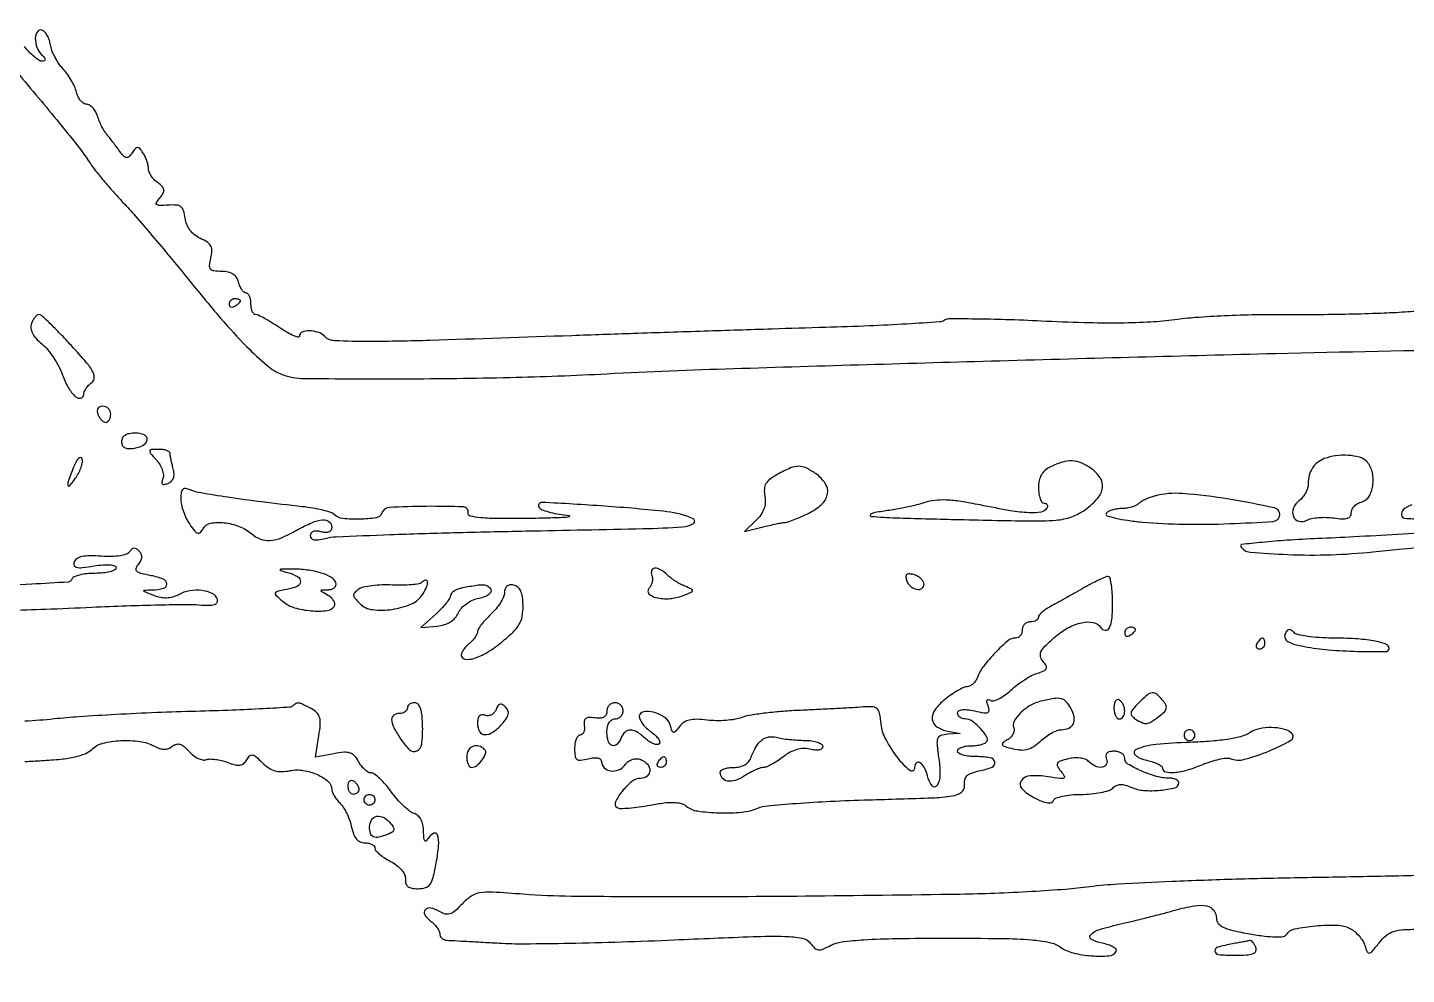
# Model space of a CAD drawing. Extents: x 0 to 2558, y 0 to 3412.
# Drawn here: x 566.6 to 822.2, y 769.6 to 945.2 of the extents above; entities that cross this region are included whole.
import ezdxf

# ---------------------------------------------------------------- set-up
doc = ezdxf.new("R2010")
doc.units = 0

msp = doc.modelspace()

# ---------------------------------------------------------------- linework, layer by layer
for points in [[(1286.775, 2242.902503, 0.000001), (1177.44536, 2242.627485, 0.134519)], [(1176.555032, 2242.380365, -0.000002), (1098.265318, 2241.934774, -0.000173)], [(1347, 900.068317, 0.000002), (1365.687198, 900.484728, 0.000002), (1385.0375, 900.916042, 0.000002), (1402.386564, 901.302857, 0.000005)], [(559.105749, 943.433891, -0.004078), (567.15219, 933.956077, -0.003252), (574.89832, 924.556092, -0.025681), (578.229902, 920, 0.023151), (579.150709, 918.727293, 0.006614), (580.694448, 916.840956, 0.006643), (582.495169, 914.75593, 0.007005), (584.319623, 912.756448, -0.00911), (586.534071, 910.30894, -0.003127), (589.653176, 906.687232, -0.003106), (593.044952, 902.648161, -0.00359), (596.225099, 898.756448, 0.007177), (602.382605, 891.330563, 0.017455), (607.187881, 886.084284, 0.022249), (610.994865, 882.538796, 0.085718), (613.766375, 880.898724, 0.089271), (617.826652, 880.137825, 0.002318), (636.375634, 880.090566, 0.005429), (655.971475, 880.344251, 0.006954), (674, 881.024452, -0.005199), (697.46282, 881.992163, -0.000697), (746.868059, 883.446454, -0.000872), (797.930856, 884.789143, -0.002059), (836, 885.566909, 0.001494)], [(825.857079, 892.683089, 0.003742), (822, 892.454674, -0.00765), (817.459691, 892.221388, -0.003538), (811.55137, 892.050225, -0.003503), (805.338416, 891.95777, -0.004863), (799.77062, 891.968081, 0.007919), (794.327647, 891.944892, 0.006437), (788.497875, 891.752607, 0.006511), (783.130299, 891.436273, 0.016803), (779.27062, 891.027599, -0.0215), (774.828879, 890.599437, -0.010796), (769.194584, 890.421829, -0.009181), (762.438133, 890.478866, -0.005673), (754.5, 890.78185, 0.004125), (747.912317, 891.053717, 0.006321), (742.2, 891.170004, 0.002544), (737.324821, 891.182802, 0.15381), (736.5, 890.920688, -0.137628), (735.659076, 890.623807, -0.001552), (729.625, 890.244729, -0.004649), (722.621208, 889.891866, -0.002997), (714.5, 889.607123, 0.000568), (704.603462, 889.308258, 0.000281), (692.03125, 888.907229, 0.000278), (678.986133, 888.476517, 0.000407), (667.5, 888.081515, -0.000776), (641.182201, 887.195919, -0.00747), (629.981242, 887.003861, -0.011277), (623.543036, 887.134887, -0.187786), (621.619637, 887.980363, 0.118455), (620.430017, 888.709049, 0.075896), (618.823822, 888.972006, 0.094278), (617.48294, 888.731847, 0.310863), (617, 888.030137, -0.471085), (616.751846, 887.825202, -0.050223), (615.930883, 888.070693, -0.034116), (614.757534, 888.650761, -0.017225), (613.360453, 889.530137, 0.010156), (611.903737, 890.476061, 0.013412), (610.537265, 891.274478, 0.010811), (609.375718, 891.879701, 0.115186), (608.860453, 892, -0.214885), (608.53131, 892.148304, -0.079628), (608.252758, 892.5875, -0.060564), (608.063059, 893.234252, -0.041105), (608, 894, 0.042236), (607.935204, 894.765695, 0.061847), (607.74051, 895.4125, 0.081235), (607.454424, 895.851041, 0.2107), (607.116631, 896, -0.181596), (606.740524, 896.141258, -0.059916), (606.339118, 896.5875, -0.050447), (605.975456, 897.234516, -0.038887), (605.710251, 898, 0.083451), (605.314143, 898.88156, 0.103928), (604.673788, 899.508579, 0.091126), (603.764742, 899.87802, 0.051111), (602.574568, 900, -0.029701), (601.137424, 900.085446, -0.196066), (600.520331, 900.427381, -0.201895), (600.328537, 901.096498, -0.031667), (600.58306, 902.474914, 0.049109), (600.778152, 903.785566, 0.135084), (600.576955, 904.689899, 0.125201), (599.928204, 905.40532, 0.03942), (598.655387, 906.111155, -0.058878), (597.562114, 906.774168, -0.065345), (596.696177, 907.653853, -0.066828), (596.101207, 908.708685, -0.066244), (595.803276, 909.886241, 0.042941), (595.523577, 911.256585, 0.158078), (595.030037, 911.976856, 0.147164), (594.184079, 912.299409, 0.035597), (592.669663, 912.300737, -0.011687), (591.059237, 912.225129, -0.188958), (590.558486, 912.4079, -0.368268), (590.503432, 912.794093, -0.032165), (591.131916, 913.658949, 0.042208), (591.73897, 914.530553, 0.169668), (591.858415, 915.158881, 0.161729), (591.562313, 915.743307, 0.037464), (590.712253, 916.468455, -0.047044), (590.05603, 917.050296, -0.043089), (589.498476, 917.760943, -0.045819), (589.11319, 918.487535, -0.096542), (588.984687, 919.110243, 0.053567), (588.908782, 919.750239, 0.027024), (588.684621, 920.532384, 0.026486), (588.362853, 921.323907, 0.035473), (587.984687, 922, 0.025929), (587.388578, 922.812877, 0.225248), (586.994281, 923, 0.221892), (586.596147, 922.814165, 0.025169), (585.980997, 922, -0.047268), (585.370854, 921.262519, -0.251404), (584.886604, 921.11667, -0.167433), (584.359751, 921.426667, -0.020222), (583.515103, 922.5, 0.003759), (582.894313, 923.344658, 0.003177), (582.225409, 924.228813, 0.003204), (581.60521, 925.027206, 0.008934), (581.156462, 925.576812, -0.043804), (580.758289, 926.140449, -0.01741), (580.309926, 926.975684, -0.017072), (579.885899, 927.915831, -0.02056), (579.554968, 928.826812, 0.051818), (579.192832, 929.658023, 0.058307), (578.678852, 930.361626, 0.066755), (578.098579, 930.840642, 0.140102), (577.54102, 931, -0.149121), (576.99225, 931.167388, -0.070952), (576.438449, 931.666783, -0.060765), (575.963294, 932.401665, -0.051715), (575.647108, 933.269899, 0.045671), (575.289453, 934.290106, 0.023843), (574.671531, 935.488296, 0.023504), (573.914968, 936.666519, 0.033064), (573.126011, 937.634368, -0.039164), (572.354098, 938.605224, -0.0285), (571.648758, 939.791399, -0.029012), (571.106317, 941.001288, -0.054628), (570.837311, 942.036141, 0.046518), (570.615656, 942.949256, 0.049371), (570.231898, 943.786529, 0.054816), (569.753579, 944.431708, 0.126969), (569.25, 944.755005, 0.334667), (568.403584, 944.467205, 0.147598), (568.028356, 943.271403, 0.09138), (568.322554, 941.570555, 0.108389), (569.2, 940.2, -0.024023), (569.714404, 939.63364, -0.158537), (569.852691, 939.282189, -0.338028), (569.711855, 939.072542, -0.082014), (569.27258, 939, -0.144901), (568.703223, 939.16854, -0.029627), (567.848661, 939.797964, -0.028916), (566.909151, 940.676525, -0.023649), (566.008382, 941.716473, -0.012923)], [(823.246604, 856.733142, 0.090482), (821.64544, 855.780886, 0.247792), (821.280436, 854.834183, 0.353842), (821.895448, 854.234474, 0.030875), (824.968197, 854.139545, 0.001403)], [(828.689076, 851.671648, -0.001149), (820.574929, 851.195897, -0.00115), (812.48489, 850.758867, -0.001987), (805.755077, 850.437648, 0.005183), (800.13464, 850.133361, 0.009048), (795.485697, 849.748718, 0.003746), (791.663568, 849.333786, 0.549144), (791.501123, 848.998183, 0.237206), (793.229216, 847.935301, 0.01117), (800.256035, 847.490057, 0.018088), (808.204953, 847.45215, 0.019041), (816, 847.994628, -0.003362), (820.855778, 848.485928, -0.001829), (826.826006, 849.027439, -0.001822)], [(556.0375, 836.888858, 0.000758), (569.904623, 837.361703, 0.002935), (578.5, 837.71836, -0.002856), (584.90901, 837.985315, -0.003441), (590.933854, 838.1603, -0.002939), (596.007431, 838.242883, -0.023151), (598.359928, 838.1584, 0.015901), (600.219445, 838.064617, 0.076676), (601.265823, 838.206169, 0.199694), (601.729596, 838.582523, 0.206157), (601.7816, 839.170215, 0.203119), (600.840475, 840.245105, 0.082917), (598.939662, 840.802847, 0.07187), (596.650845, 840.748967, 0.08127), (594.573057, 840.039099, -0.052376), (593.470376, 839.590032, -0.062318), (592.361487, 839.413799, -0.059904), (591.208073, 839.513857, -0.043404), (589.972298, 839.886604, -0.002642), (588.338187, 840.548764, -0.233814), (588.169469, 840.740686, -0.478279), (588.272585, 840.881973, -0.004791), (589.690983, 840.936614, 0.053961), (591.817272, 841.229186, 0.364488), (592.395332, 842.026699, 0.29011), (591.726024, 842.93212, 0.046049), (589.501761, 843.565647, -0.014328), (587.615225, 843.975841, -0.120732), (586.850343, 844.37702, -0.301884), (586.709858, 844.902843, -0.092117), (587.131589, 845.658556, 0.050721), (587.605957, 846.364941, 0.108893), (587.782, 846.993484, 0.127362), (587.666257, 847.57277, 0.083904), (587.270486, 848.129514, 0.059018), (586.755688, 848.535273, 0.154859), (586.304284, 848.64685, 0.167668), (585.894805, 848.475075, 0.072068), (585.50924, 848.01495, -0.175456), (584.93671, 847.561505, -0.041222), (583.730598, 847.266257, -0.035308), (582.13156, 847.126646, -0.021807), (580.244091, 847.177818, 0.017917), (578.10937, 847.252311, 0.052545), (576.648059, 847.096915, 0.086097), (575.707473, 846.718279, 0.173032), (575.214692, 846.10092, 0.181583), (575.23254, 845.469902, 0.251043), (575.660647, 845.115597, 0.078255), (576.721675, 845.069692, 0.011403), (578.866973, 845.362738, -0.018214), (580.592858, 845.574591, -0.042631), (581.892106, 845.575249, -0.065509), (582.733739, 845.390987, -0.316041), (583, 845.011818, -0.291549), (582.750618, 844.620487, -0.045843), (581.849479, 844.297221, -0.03883), (580.584288, 844.07328, -0.024396), (579.083333, 844, 0.026035), (577.556865, 843.920463, 0.036267), (576.210581, 843.68018, 0.039623), (575.190501, 843.332685, 0.213539), (574.80375, 842.91125, -0.305994), (574.099881, 842.370421, -0.002964), (567.361028, 841.997174, -0.006861), (558.368727, 841.676172, -0.002279)], [(566.111639, 809.081463, -0.005366), (569.151349, 809.269328, 0.011964), (572.773523, 809.541216, 0.029687), (575.399145, 809.960102, 0.04103), (577.275908, 810.539779, 0.101297), (578.472778, 811.329921, -0.137249), (580.498878, 812.470173, -0.047116), (583.860557, 812.963284, -0.046997), (587.413118, 812.812426, -0.088992), (590.129664, 811.930606, 0.041076), (591.119579, 811.501193, 0.081708), (591.960436, 811.36193, 0.096447), (592.707644, 811.506581, 0.077455), (593.41213, 811.927075, -0.101607), (594.118887, 812.304237, -0.147975), (594.82045, 812.299937, -0.101607), (595.591865, 811.876037, -0.032573), (596.535112, 810.961202, 0.044891), (597.336384, 810.22143, 0.051632), (598.221964, 809.675283, 0.058993), (599.056832, 809.387829, 0.146064), (599.695588, 809.43668, -0.092743), (600.38559, 809.563274, -0.030868), (601.415199, 809.496025, -0.029501), (602.571893, 809.278452, -0.029611), (603.693467, 808.926444, 0.026508), (605.084947, 808.480228, 0.099635), (605.995444, 808.426721, 0.146758), (606.659439, 808.732331, 0.084652), (607.216643, 809.422636, -0.06841), (607.756022, 810.136869, -0.249081), (608.281489, 810.298925, -0.133093), (608.950195, 809.972838, -0.016766), (610.136027, 808.863973, 0.046336), (611.294979, 807.901996, 0.080911), (612.42218, 807.373099, 0.07817), (613.686192, 807.219116, 0.040671), (615.267878, 807.403576, -0.08996), (617.712788, 807.447488, -0.065939), (620.315593, 806.661796, -0.072939), (622.334767, 805.366221, -0.216988), (623, 803.905518, 0.101769), (623.104564, 803.397107, 0.033032), (623.45505, 802.710053, 0.031363), (623.956264, 801.978161, 0.030567), (624.549107, 801.308036, -0.056772), (625.184543, 800.509223, -0.027799), (625.812333, 799.368136, -0.027158), (626.340067, 798.095469, -0.035362), (626.674107, 796.879464, 0.041689), (627.042031, 795.603454, 0.085486), (627.570648, 794.710714, 0.110104), (628.26586, 794.186255, 0.107152), (629.125, 794, -0.049991), (629.84249, 793.928085, -0.069973), (630.449219, 793.713794, -0.090122), (630.85743, 793.397638, -0.185083), (631, 793.02568, 0.183808), (631.178839, 792.555634, 0.034257), (631.850043, 791.897992, 0.03265), (632.785728, 791.199253, 0.024731), (633.893765, 790.554936, -0.042982), (635.037615, 789.832755, -0.055895), (635.934454, 788.97908, -0.065863), (636.497711, 788.094184, -0.129703), (636.643765, 787.279256, 0.093019), (636.729152, 786.468095, 0.159243), (637.113184, 785.914181, 0.120399), (637.843908, 785.597369, 0.042388), (638.990378, 785.5, 0.074838), (640.36193, 785.706444, 0.166569), (641.205138, 786.319822, 0.093489), (641.780718, 787.590395, 0.014555), (642.357593, 790.299452, 0.022293), (642.800732, 793.534759, 0.095805), (642.608521, 795.460482, 0.447304), (641.918153, 795.784708, 0.152344), (640.96094, 794.97104, -0.046564), (640.503136, 794.377471, -0.461293), (640.226583, 794.38955, -0.15359), (640.05455, 794.849471, -0.011858), (640.015313, 796.182612, 0.051158), (639.890717, 797.332493, 0.071304), (639.533867, 798.302473, 0.082736), (638.973113, 799.025012, 0.105735), (638.25, 799.45359, -0.085272), (637.411271, 799.905783, -0.023868), (636.279688, 800.883, -0.023341), (635.085658, 802.129087, -0.022636), (634, 803.493449, 0.021014), (632.953795, 804.817012, 0.02682), (631.877523, 805.939153, 0.026606), (630.905543, 806.756897, 0.157169), (630.285184, 806.972471, -0.130232), (629.739784, 807.130286, -0.049264), (629.097843, 807.60736, -0.044553), (628.467915, 808.291478, -0.040957), (627.949083, 809.095138, 0.061275), (627.211588, 810.141855, 0.132316), (626.389224, 810.670709, 0.098702), (625.248667, 810.798564, 0.025083), (623.394247, 810.546138), (619.960694, 809.902), (620.592897, 813.855581, 0.019434), (620.853759, 816.024441, 0.088734), (620.732312, 817.283421, 0.133717), (620.212347, 818.152767, 0.068736), (619.178292, 818.904581, 0.00926), (617.62831, 819.697536, 0.076802), (616.875923, 819.931146, 0.158018), (616.327717, 819.839471, 0.076715), (615.748403, 819.415069, -0.182795), (615.205918, 819.170334, -0.001371), (610.244098, 818.874951, -0.004869), (604.517662, 818.605714, -0.003076), (597.831736, 818.39776, 0.003803), (590.536161, 818.160213, 0.003374), (582.947447, 817.804016, 0.003388), (576.120492, 817.390984, 0.010362), (571.5, 816.983676, -0.016663), (566.056159, 816.57284, -0.002234)], [(829.031684, 788.023233, -0.000522), (815.798364, 787.756579, -0.000577), (803, 787.526817, 0.00302), (790.662997, 787.245027, 0.003406), (778.815625, 786.82202, 0.003117), (768.745753, 786.330875, 0.01851), (763.5, 785.846983, -0.012855), (759.014734, 785.382038, -0.004883), (752.7375, 784.955679, -0.004832), (745.902445, 784.6247, -0.005892), (739.5, 784.452196, -0.001434), (710.73185, 784.098751, -0.002403), (686.553745, 783.987253, -0.002242), (667.441523, 784.076702, -0.017287), (658.5, 784.468009, 0.005245), (652.763862, 784.857608, 0.054032), (650.396753, 784.737652, 0.112537), (648.814251, 784.100579, 0.052811), (647.135123, 782.650367, -0.023233), (645.809637, 781.361368, -0.10259), (644.86979, 780.822597, -0.149738), (643.986393, 780.805997, -0.070056), (642.930601, 781.275413, 0.08413), (641.381987, 781.912671, 0.260466), (640.335621, 781.603734, 0.340727), (640.22692, 780.681432, 0.100325), (641.251572, 779.557996, -0.038632), (641.920576, 778.984598, -0.039762), (642.486399, 778.320265, -0.042964), (642.878172, 777.666886, -0.114055), (643, 777.139757, 0.107449), (643.095518, 776.700409, 0.094965), (643.367188, 776.317866, 0.091023), (643.772704, 776.050807, 0.088916), (644.25, 775.942338, -0.001912), (645.090932, 775.900323, -0.000114), (647.629688, 775.763161, -0.000171), (650.653066, 775.598086, -0.000126), (654, 775.413344, 0.015251), (658.747844, 775.295128, 0.00321), (667.048128, 775.394956, 0.003361), (676.677764, 775.637375, 0.00318), (686.482989, 776.012617, -0.001498), (701.080033, 776.620407, -0.016055), (707.006926, 776.658986, -0.039692), (710.202818, 776.322369, -0.191061), (711.721349, 775.366401, 0.048164), (712.502492, 774.489352, 0.163018), (713.192143, 774.178286, 0.125068), (714.044035, 774.305566, 0.023565), (715.476795, 774.987581, -0.092125), (717.524993, 775.638408, -0.015345), (721.655744, 776.024706, -0.011964), (727.703118, 776.258435, -0.003676), (736.836976, 776.325581, -0.002846), (747.233167, 776.266416, -0.016693), (752.687865, 776.022072, -0.031634), (756.0241, 775.547175, -0.101944), (758.071046, 774.662791, 0.093273), (760.433164, 773.59372, 0.040865), (763.840236, 773.053274, 0.037742), (767.066812, 773.052688, 0.239941), (768.424752, 773.878246, 0.329511), (768.392847, 774.261588, 0.082434), (767.876534, 774.68482, 0.052726), (766.973662, 775.084558, 0.02852), (765.796269, 775.390746, -0.073178), (763.81519, 776.099319, -0.506693), (763.690501, 776.96389, -0.123236), (765.366554, 777.947765, -0.015219), (769.5, 779.025912, 0.003698), (771.764687, 779.561218, 0.002206), (774.451846, 780.229981, 0.002208), (777.123091, 780.919878, 0.003823), (779.336071, 781.519981, -0.024546), (782.923198, 782.334833, -0.092788), (785.215527, 782.310169, -0.184628), (786.497335, 781.504842, -0.162586), (787, 779.999861, 0.176396), (787.338743, 779.069557, 0.109882), (788.270653, 778.355936, 0.053471), (790.038766, 777.754683, 0.011648), (793.200084, 777.121575, 0.011822), (795.912008, 776.709726, 0.027566), (797.959992, 776.562115, 0.033081), (799.417715, 776.634046, 0.229344), (800.004343, 777.007027, -0.207105), (801.479398, 778.035306, -0.026614), (805.380417, 778.613451, -0.030086), (809.39393, 778.749008, -0.116778), (811.78242, 778.116445, -0.053599), (812.626966, 777.540526, -0.037888), (813.442757, 776.731348, -0.038363), (814.111876, 775.827073, -0.06334), (814.510787, 774.966014, 0.025155), (814.960623, 773.762282, 0.350823), (815.342653, 773.559468, 0.173611), (815.8442, 773.853712, 0.007481), (817.151092, 775.464952, -0.053508), (818.470704, 776.816536, -0.095471), (819.829448, 777.558976, -0.063822), (821.72477, 777.908278, -0.013696), (825.07258, 778, -0.015669)], [(804.5, 751.512595, 0.000027), (794.704771, 751.225013, 0.000023), (784.290625, 750.918214, 0.000023), (774.755473, 750.636435, 0.000063)], [(823.5, 746.951343, 0.00039), (957.175128, 752.689722, 0.005271)]]:
    msp.add_lwpolyline(points, format="xyb")
for points in [[(606, 894.559017, -0.151918), (605.934461, 894.34829, -0.038439), (605.70625, 894.066025, -0.035638), (605.382774, 893.768994, -0.029505), (605, 893.5, -0.082592), (604.6179, 893.343488, -0.161196), (604.29375, 893.3746, -0.182303), (604.078288, 893.586039, -0.108972), (604, 893.940983, -0.093332), (604.076123, 894.345238, -0.09642), (604.29375, 894.688914, -0.099167), (604.618444, 894.918938, -0.105053), (605, 895, -0.042167), (605.382849, 894.967655, -0.061769), (605.70625, 894.870461, -0.081139), (605.92554, 894.727648, -0.210953)], [(567.300268, 890.340102, 0.12199), (567.194519, 889.489083, 0.08817), (567.473627, 888.570688, 0.067363), (568.146457, 887.59862, 0.035887), (569.209503, 886.590102, -0.048371), (570.279917, 885.522664, -0.025941), (571.39271, 884.022603, -0.025582), (572.378455, 882.360196, -0.036259), (573.066185, 880.784718, 0.046593), (574.139272, 878.458557, 0.07576), (575.498689, 876.765649, 0.245827), (576.468418, 876.506746, 0.350815), (577, 877.171142, -0.102928), (577.104891, 877.675282, -0.044521), (577.434698, 878.280064, -0.041548), (577.913639, 878.883004, -0.043228), (578.479822, 879.389757, 0.215749), (578.952046, 880.249761, 0.145927), (578.712335, 881.360005, 0.051904), (577.526732, 883.070265, 0.00751), (574.710184, 886.25, 0.006744), (572.643316, 888.453508, 0.010176), (570.778989, 890.310938, 0.005357), (569.170921, 891.816471, 0.187597), (568.698977, 892, 0.166245), (568.36191, 891.884743, 0.052957), (567.973886, 891.512405, 0.046155), (567.600166, 890.975371, 0.037346)], [(579.638374, 873.5, 0.048303), (579.924763, 872.926204, 0.053891), (580.307216, 872.440625, 0.061199), (580.723081, 872.108626, 0.13875), (581.106989, 872, 0.164455), (581.447641, 872.115158, 0.095748), (581.737678, 872.440625, 0.076852), (581.933678, 872.926285, 0.057609), (582, 873.5, 0.096899), (581.887999, 874.072505, 0.097416), (581.568594, 874.559375, 0.098432), (581.091819, 874.885371, 0.10122), (580.531385, 875, 0.094119), (579.972145, 874.893789, 0.166113), (579.617923, 874.592642, 0.151899), (579.503306, 874.114961, 0.075244)], [(584, 868.430449, 0.108654), (584.144602, 867.772879, 0.155126), (584.545008, 867.334992, 0.118091), (585.219837, 867.135679, 0.049589), (586.171672, 867.180449, 0.077969), (588.015823, 867.754387, 0.246964), (588.752832, 868.766881, 0.341983), (588.245672, 869.665004, 0.099758), (586.583333, 870, 0.043744), (585.468571, 869.902284, 0.093042), (584.661477, 869.598108, 0.12769), (584.176713, 869.099007, 0.129929)], [(590.466294, 865.037245, -0.04929), (591.103443, 864.176219, -0.050596), (591.553242, 863.214444, -0.055741), (591.762612, 862.299591, -0.120585), (591.672209, 861.588173, 0.048077), (591.492066, 860.938095, 0.253183), (591.605158, 860.598759, 0.240239), (591.958311, 860.496591, 0.044149), (592.631496, 860.688833, 0.101381), (593.245341, 861.080973, 0.114908), (593.622541, 861.667607, 0.096804), (593.739586, 862.444075, 0.054764), (593.594223, 863.387906, -0.00747), (593.376195, 864.251522, -0.008055), (593.189829, 865.099885, -0.007678), (593.052977, 865.83207, -0.037822), (593.013655, 866.25, 0.245252), (592.856604, 866.538017, 0.064492), (592.370983, 866.779688, 0.050262), (591.671451, 866.945341, 0.033033), (590.845012, 867, 0.014347), (589.500453, 866.961413, 0.343308), (589.234089, 866.728366, 0.227605), (589.341535, 866.319491, 0.007751)], [(575.119197, 863.6849, 0.006212), (574.115119, 861.065009, 0.148858), (574.070016, 860.288451, 0.624589), (574.391872, 860.217606, 0.014959), (575.574747, 861.803253, 0.035868), (576.143721, 862.75394, 0.038972), (576.553094, 863.750712, 0.042343), (576.761032, 864.650316, 0.125338), (576.693944, 865.27576, 0.312019), (576.417847, 865.468594, 0.201478), (576.043448, 865.313444, 0.073366), (575.581079, 864.684379, 0.027247)], [(756.25, 863.779505, 0.065668), (755.243756, 863.119497, 0.085058), (754.542845, 862.269251, 0.07973), (754.135665, 861.189415, 0.050409), (754, 859.847186, 0.035385), (754.077271, 858.756703, 0.053705), (754.311086, 857.836361, 0.070168), (754.652974, 857.20485, 0.237967), (755.059017, 857, -0.099706), (755.418096, 856.927676, -0.176637), (755.636953, 856.724942, -0.168727), (755.679664, 856.421082, -0.089971), (755.539327, 856.063632, -0.218139), (754.474232, 855.354077, -0.051975), (752.293605, 855.235625, -0.03029), (748.832305, 855.618444, -0.007427), (743.198143, 856.676132, 0.011496), (739.580899, 857.324765, 0.027607), (736.872342, 857.594449, 0.037131), (734.734819, 857.529902, 0.057818), (732.938107, 857.128269, -0.026493), (731.38578, 856.677762, -0.00828), (729.015904, 856.165399, -0.008249), (726.34593, 855.679916, -0.009023), (723.739964, 855.298521, 0.148478), (722.883414, 854.91387, 0.661245), (722.998469, 854.560257, 0.014537), (727.562172, 854.292164, 0.00145), (738.5, 854, 0.00166), (752.306246, 853.717131, 0.023523), (757.243675, 853.864659, 0.06761), (760.158391, 854.491765, 0.070837), (762.75, 855.868689, 0.05676), (764.968552, 857.907524, 0.145862), (765.856835, 859.872798, 0.180254), (765.438491, 861.72745, 0.095603), (763.777494, 863.443296, 0.051277), (761.937294, 864.469125, 0.09061), (760.247765, 864.856458, 0.084274), (758.446767, 864.632866, 0.039447)], [(807, 865.271109, 0.072444), (805.715155, 864.555178, 0.087276), (804.780653, 863.539275, 0.082719), (804.215489, 862.219186, 0.057902), (804.015313, 860.610243, -0.074105), (803.887463, 859.797574, -0.047879), (803.516145, 858.918509, -0.047196), (802.974834, 858.109477, -0.063944), (802.33752, 857.50485, 0.140586), (801.26767, 856.126598, 0.188387), (801.254614, 854.559393, 0.243319), (802.25417, 853.666034, 0.185598), (803.735163, 853.837145, -0.070653), (804.639114, 854.157899, -0.028618), (805.936267, 854.344247, -0.027617), (807.376185, 854.387808, -0.03146), (808.75, 854.26677, 0.02174), (810.339035, 854.095606, 0.09105), (811.289667, 854.208083, 0.177398), (811.803885, 854.599411, 0.143253), (812, 855.269869, -0.120773), (812.149844, 855.881176, -0.075063), (812.5875, 856.480667, -0.067999), (813.235443, 856.977909, -0.065842), (814, 857.289749, 0.208623), (815.344622, 858.348751, 0.096853), (816.012904, 860.515081, 0.088271), (815.84135, 862.963075, 0.13566), (814.8, 864.8, 0.132686), (813.50885, 865.541952, 0.049393), (811.424708, 865.876218, 0.047152), (809.095939, 865.797223, 0.058965)], [(705.649586, 862.375413, 0.034385), (704.242422, 861.482743, 0.101621), (703.479307, 860.637185, 0.121014), (703.184233, 859.651217, 0.059775), (703.275556, 858.338854, -0.063414), (703.351968, 857.112436, -0.071046), (703.109777, 855.955088, -0.066649), (702.534783, 854.853966, -0.047149), (701.62597, 853.793565), (699.5, 851.740321), (702.5, 852.505272, -0.005488), (703.758584, 852.811519, -0.005044), (705.059375, 853.099159, -0.005044), (706.224543, 853.332257, -0.016556), (707, 853.45283, 0.051351), (707.786396, 853.631785, 0.013108), (709.014063, 854.08351, 0.013217), (710.395694, 854.676185, 0.013051), (711.75, 855.343399, 0.073565), (713.96713, 856.962405, 0.163813), (714.899238, 858.804392, 0.183206), (714.480554, 860.688453, 0.094964), (712.777494, 862.443296, 0.036957), (710.935075, 863.540525, 0.118747), (709.553533, 863.859436, 0.100051), (708.04376, 863.539277, 0.022045)], [(595, 857.829495, 0.054218), (595.117737, 856.746918, 0.029397), (595.482354, 855.456798, 0.028925), (596.013245, 854.172756, 0.040304), (596.642054, 853.100651, 0.0154), (597.602294, 851.815813, 0.153386), (598.152616, 851.444315, 0.290642), (598.626425, 851.578671, 0.0547), (599.17416, 852.346724, -0.22432), (600.520512, 853.306386, -0.072119), (603.036554, 853.391793, -0.064767), (605.835835, 852.708512, -0.086045), (608.078741, 851.362737, 0.086762), (609.755872, 850.35968, 0.110811), (611.532931, 850.099835, 0.080741), (613.665994, 850.61429, 0.028498), (616.5, 852, -0.024925), (619.305313, 853.396594, -0.080424), (621.316582, 853.913533, -0.183527), (622.499699, 853.583622, -0.238325), (623, 852.59362, -0.121219), (622.861786, 852.031896, -0.169691), (622.487449, 851.681695, -0.120594), (621.863891, 851.570873, -0.047946), (621, 851.710251, 0.048731), (620.184964, 851.840438, 0.100895), (619.54942, 851.750812, 0.148629), (619.15112, 851.45654, 0.161223), (619, 851.000054, 0.182719), (619.186793, 850.505973, 0.167492), (619.661291, 850.236814, 0.085274), (620.494313, 850.225192, 0.025076), (621.75, 850.488015, -0.053816), (623.797006, 850.79517, -0.001185), (633.826563, 851.186929, -0.002683), (645.580454, 851.554995, -0.001808), (659, 851.854592, 0.000776), (680.723513, 852.294714, 0.012644), (688.008598, 852.638071, 0.111756), (690.022316, 853.249913, 0.611968), (689.983885, 854.10125, 0.080341), (685.127252, 855.42969, 0.008799), (673.568738, 856.461879, 0.005959), (661.952857, 857.15441, 0.682965), (661.5, 856.140401, 0.114474), (662.158636, 855.723364, 0.021708), (663.528125, 855.310067, 0.022155), (665.203867, 854.960968, 0.018748), (667, 854.737839, -0.62355), (667.062974, 854.575277, -0.189145), (666.726562, 854.412194, -0.012208), (664.000106, 854.267277, -0.003455), (659.75, 854.174707, -0.004729), (653.918486, 854.143165, -0.022299), (650.576231, 854.305865, -0.037598), (648.639762, 854.635069, -0.400758), (648.25, 855.25, 0.461178), (647.410975, 856.315969, 0.011983), (640.55877, 856.424127, 0.011903), (633.624399, 856.202238, 0.307489), (632.206242, 855.118725, -0.282115), (631.222846, 854.29192, -0.031282), (628.168691, 854.026686, -0.034021), (625.040566, 854.164204, -0.164137), (623.45, 854.907815, 0.114568), (622.800445, 855.292385, 0.016621), (621.310313, 855.70989, 0.018096), (619.484044, 856.087226, 0.014608), (617.5, 856.36348, -0.003737), (609.978532, 857.24454, -0.006324), (603.694389, 858.109161, -0.005389), (598.734002, 858.910451, -0.055839), (596.75, 859.48632, 0.057856), (595.873156, 859.737011, 0.234392), (595.357187, 859.578768, 0.173897), (595.073853, 859.018756, 0.03102)], [(775.5, 858.331684, 0.026451), (774.664614, 858.064107, 0.022044), (773.808437, 857.695091, 0.022608), (773.053848, 857.286538, 0.054694), (772.55, 856.902935, -0.086502), (772.028795, 856.555897, -0.034789), (771.220774, 856.265237, -0.03312), (770.286673, 856.066591, -0.035846), (769.359017, 856, 0.037477), (768.459788, 855.932504, 0.041298), (767.610366, 855.731476, 0.045331), (766.925374, 855.437384, 0.131013), (766.553075, 855.085877, 0.485238), (766.695918, 854.69451, 0.021772), (768.285505, 854.248139, 0.022665), (770.500601, 853.833838, 0.012419), (773.244058, 853.517666, 0.018584), (780.941721, 853.111327, 0.013828), (789.451048, 853.214123, 0.005801), (797.511697, 853.628292, 0.306165), (798.678915, 854.528846, 0.444747), (797.766274, 856.132056, 0.01343), (789.329981, 857.749926, 0.020739), (780.730193, 858.796865, 0.08439)], [(614.809017, 844.15032, -0.058066), (616.641993, 843.39572, -0.286074), (617.160867, 842.461519, -0.284604), (616.55147, 841.579904, -0.057736), (614.650518, 841, 0.008461), (612.83697, 840.636773, 0.271906), (612.51821, 840.342447, 0.288208), (612.629929, 839.933935, 0.00926), (613.968646, 838.75, 0.107278), (616.069826, 837.624225, 0.048251), (619.163968, 837.055761, 0.047295), (622.09876, 837.082907, 0.232418), (623.462015, 837.93854, 0.182072), (623.547606, 838.375621, 0.094539), (623.351434, 838.904255, 0.073147), (622.905833, 839.444276, 0.051962), (622.271032, 839.908131, -0.004786), (621.129471, 840.587432, -0.277585), (621.02086, 840.794582, -0.384617), (621.162848, 840.934434, -0.006721), (622.333333, 840.969591, 0.067658), (623.004154, 841.07214, 0.108949), (623.50843, 841.350152, 0.141627), (623.767278, 841.755306, 0.15341), (623.759194, 842.222417, 0.186619), (622.925289, 843.231268, 0.052167), (621.01096, 844.056063, 0.044192), (618.441314, 844.615199, 0.031492), (615.5, 844.80064, 0.002287), (613.669806, 844.792269, 0.188678), (613.4125, 844.688865, 0.577105), (613.445697, 844.547796, 0.004577)], [(682.314866, 843.621855, -0.083529), (682.437631, 843.015421, -0.062469), (682.375078, 842.335256, -0.062137), (682.145586, 841.68773, -0.080343), (681.777211, 841.177211, 0.418401), (681.784055, 840.218455, 0.141302), (683.153983, 839.48709, 0.070478), (685.634814, 839.315872, 0.073877), (688.023506, 839.848279, 0.007113), (689.59392, 840.477369, 0.231266), (689.857356, 840.777114, 0.366661), (689.720232, 841.071122, 0.013377), (688.5, 841.593887, -0.027776), (687.63774, 841.993042, -0.018691), (686.69933, 842.538418, -0.018856), (685.828232, 843.136345, -0.035079), (685.178571, 843.694046, 0.057714), (683.940678, 844.663158, 0.144522), (682.84323, 844.957282, 0.321446), (682.285221, 844.535513, 0.168556)], [(729.610496, 842.572649, 0.1429), (730.41284, 841.517842, 0.134359), (731.676078, 841.028585, 0.2383), (732.564415, 841.368524, 0.271076), (732.750467, 842.25, 0.094989), (732.469005, 842.752215, 0.055843), (731.967836, 843.227591, 0.053079), (731.337846, 843.606394, 0.061011), (730.670641, 843.822649, 0.054411), (729.943861, 843.883, 0.213542), (729.547707, 843.693279, 0.215418), (729.42729, 843.273006, 0.055332)], [(639.643332, 842.309998, -0.159232), (639.13162, 842.050333, -0.016346), (637.76756, 841.884354, -0.019082), (636.08734, 841.799873, -0.014117), (634.226665, 841.829934, 0.020104), (632.307117, 841.837965, 0.02191), (630.447833, 841.68922, 0.022032), (628.878662, 841.423576, 0.092442), (628, 841.0561, 0.043963), (627.233032, 840.45053, 0.222534), (627.037765, 839.956851, 0.16113), (627.266727, 839.384929, 0.021241), (628.162395, 838.409483, 0.168508), (630.520579, 837.265533, 0.06599), (634.186334, 837.316907, 0.065492), (637.758564, 838.33098, 0.152453), (639.846105, 840.125183, 0.037103), (640.567382, 841.49695, 0.126277), (640.72567, 842.486102, 0.473992), (640.355349, 842.735665, 0.123916)], [(647.25, 841.294267, 0.039608), (646.388777, 841.056423, 0.052984), (645.660938, 840.700791, 0.064391), (645.160687, 840.288782, 0.190564), (645, 839.882483, -0.14702), (644.842976, 839.360004, -0.022061), (644.192188, 838.463697, -0.023191), (643.303002, 837.446813, -0.01815), (642.25, 836.426518), (639.5, 833.948967), (642.5, 834.224483, 0.048619), (643.849136, 834.482191, 0.066974), (644.974677, 834.984356, 0.073719), (645.846826, 835.719808, 0.077492), (646.450579, 836.665116, -0.082719), (647.026744, 837.5469, -0.05119), (647.955631, 838.369317, -0.049131), (649.086127, 839.022925, -0.057219), (650.266855, 839.403371, 0.03667), (651.321352, 839.696009, 0.068023), (652.107756, 840.105265, 0.110922), (652.515947, 840.557573, 0.273211), (652.507259, 840.988255, 0.119869), (651.91663, 841.570933, 0.121056), (651.126519, 841.814548, 0.05421), (649.835173, 841.749703, 0.007948)], [(655, 840.437995, -0.10355), (654.829189, 839.622067, -0.035767), (654.265625, 838.550663, -0.033722), (653.456699, 837.425099, -0.033215), (652.5, 836.41242, 0.018384), (651.542757, 835.457519, 0.023256), (650.734375, 834.504285, 0.022264), (650.144033, 833.663816, 0.142914), (650, 833.170194, -0.114167), (649.897996, 832.729287, -0.037538), (649.559375, 832.151011, -0.035125), (649.074022, 831.544648, -0.033224), (648.5, 831, 0.031583), (647.925951, 830.45889, 0.034151), (647.440625, 829.863015, 0.036411), (647.100931, 829.299442, 0.117955), (647, 828.877555, 0.366621), (647.669161, 828.087612, 0.118734), (649.319434, 828.20528, 0.060992), (651.771058, 829.327795, 0.032422), (654.5, 831.259706, 0.020785), (656.599065, 833.109725, 0.069275), (657.73525, 834.548309, 0.088167), (658.288333, 836.043594, 0.048321), (658.448478, 837.996227, 0.028602), (658.331172, 839.624375, 0.075176), (658.009421, 840.746746, 0.112053), (657.468795, 841.454334, 0.12691), (656.698478, 841.819551, 0.081054), (655.990139, 841.839743, 0.138273), (655.450652, 841.606509, 0.139665), (655.115905, 841.127965, 0.083409)], [(762.5, 841.348308, -0.001921), (760.8036, 840.37788, -0.001657), (759.014062, 839.3711, -0.001667), (757.384939, 838.468773, -0.004836), (756.25, 837.859316, 0.027204), (755.388584, 837.34585, 0.03492), (754.660938, 836.779098, 0.037494), (754.143585, 836.23944, 0.174063), (754, 835.839485, -0.173704), (753.885254, 835.519158, -0.093425), (753.559375, 835.246599, -0.073734), (753.073846, 835.062166, -0.054008), (752.5, 835, 0.099038), (751.927543, 834.885486, 0.097945), (751.440625, 834.559375, 0.097945), (751.114514, 834.072457, 0.099038), (751, 833.5, -0.082157), (750.905225, 832.927107, -0.092291), (750.631859, 832.440625, -0.100651), (750.224761, 832.115338, -0.118938), (749.746753, 832, 0.177941), (748.34528, 831.484933, 0.024072), (746.020915, 829.308567, 0.028343), (743.858109, 826.809854, 0.075179), (742.714774, 824.75, -0.058776), (742.370043, 824.078119, -0.058451), (741.877889, 823.503498, -0.063978), (741.319832, 823.106779, -0.116057), (740.781385, 822.964037, 0.102325), (740.106787, 822.804661, 0.02155), (739.026194, 822.243421, 0.021735), (737.807752, 821.470001, 0.019099), (736.605658, 820.561378, 0.064401), (734.790237, 818.638778, 0.18391), (734.317581, 816.892655, 0.228332), (735.149445, 815.530874, 0.096486), (737.188851, 814.713746), (739.5, 814.272364), (737.188727, 814.136182, 0.06027), (735.897889, 813.902293, 0.23419), (735.325757, 813.358802, 0.11472), (735.193264, 812.282963, 0.010736), (735.534541, 809.618233, -0.040704), (735.745546, 806.496415, -0.144947), (735.156314, 804.603423, -0.528906), (734.266085, 804.596182, -0.090248), (733.420909, 806.459102, 0.05819), (732.819915, 808.045411, 0.146885), (731.96918, 808.922606, 0.383466), (731.305484, 808.771876, 0.155007), (731, 807.810162, -0.635711), (730.160501, 807.416719, -0.05804), (728.02996, 809.655714, -0.034013), (725.69097, 813.252138, -0.103613), (724.82839, 816.019612, 0.023246), (724.534095, 818.076186, 0.174876), (724.040942, 818.908547, 0.170959), (723.123861, 819.244381, 0.021998), (721, 819.177242, -0.004411), (719.135559, 819.052568, -0.001191), (716.178125, 818.888062, -0.001206), (712.819529, 818.717385, -0.00125), (709.5, 818.565032, 0.009621), (706.253891, 818.361539, 0.01054), (703.115625, 818.037377, 0.010037), (700.448632, 817.65043, 0.05081), (699, 817.256227, -0.050824), (697.765586, 816.920356, -0.022376), (696.083172, 816.718594, -0.02187), (694.264723, 816.662426, -0.027378), (692.58101, 816.776414, 0.024081), (690.650414, 816.919901, 0.062704), (689.266703, 816.782169, 0.087225), (688.245427, 816.352226, 0.091996), (687.453733, 815.605839, -0.014268), (686.706473, 814.642817, -0.259717), (686.357377, 814.505745, -0.286075), (686.080488, 814.734887, -0.016609), (685.753359, 815.835155, 0.18147), (684.753063, 817.251798, 0.082304), (682.660801, 818.218243, 0.110456), (680.751419, 818.310842, 0.364812), (680, 817.418032, 0.122394), (680.150981, 816.810488, 0.042512), (680.643215, 816.046116, 0.039172), (681.351783, 815.262903, 0.036535), (682.189668, 814.579705, -0.034031), (682.979241, 813.942449, -0.056818), (683.535332, 813.295738, -0.081208), (683.794256, 812.737989, -0.270836), (683.695798, 812.362465, -0.222856), (683.301609, 812.219979, -0.069707), (682.674057, 812.3675, -0.054363), (681.930015, 812.753616, -0.037081), (681.17739, 813.339464, 0.043232), (679.603384, 814.533928, 0.132617), (678.335203, 814.924899, 0.198482), (677.354706, 814.55973, 0.114496), (676.638374, 813.5, -0.097753), (675.873958, 812.284237, -0.303022), (674.97532, 812.077461, -0.232933), (674.241497, 812.863903, -0.073405), (674, 814.5, -0.04716), (674.09863, 815.543379, -0.088208), (674.4, 816.333333, -0.118484), (674.88002, 816.822179, -0.140575), (675.5, 817, 0.099038), (676.072457, 817.114514, 0.097945), (676.559375, 817.440625, 0.097945), (676.885486, 817.927543, 0.099038), (677, 818.5, 0.099038), (676.885486, 819.072457, 0.097945), (676.559375, 819.559375, 0.097945), (676.072457, 819.885486, 0.099038), (675.5, 820, 0.103313), (674.927632, 819.880458, 0.098852), (674.440625, 819.54091, 0.096882), (674.11428, 819.033686, 0.094922), (674, 818.437142, -0.111683), (673.850966, 817.778247, -0.155948), (673.440128, 817.341021, -0.115237), (672.743278, 817.142421, -0.046618), (671.75, 817.187142, 0.038731), (670.676618, 817.252417, 0.155468), (670.061166, 817.044937, 0.205383), (669.777791, 816.563552, 0.073449), (669.793837, 815.75, -0.056917), (669.829119, 815.08041, -0.086169), (669.694732, 814.514063, -0.115289), (669.417969, 814.138007, -0.178556), (669.043837, 814, 0.220863), (668.644332, 813.814478, 0.077269), (668.306627, 813.260028, 0.058754), (668.076405, 812.445518, 0.039544), (668, 811.480948, 0.032346), (668.088931, 810.10771, 0.201077), (668.435838, 809.510443, 0.195455), (669.11183, 809.32939, 0.030398), (670.5, 809.589356, -0.032234), (671.556011, 809.78311, -0.079956), (672.339281, 809.749753, -0.139037), (672.816083, 809.502471, -0.206893), (673, 809.077023, 0.202146), (673.474835, 807.950529, 0.157334), (674.677139, 807.353568, 0.133346), (676.163816, 807.527377, 0.14039), (677.324426, 808.429001, -0.067553), (677.951051, 809.080066, -0.084552), (678.68535, 809.482093, -0.089302), (679.47831, 809.605252, -0.0858), (680.276381, 809.447437, -0.120477), (681.50398, 808.596361, -0.185168), (681.952556, 807.399555, -0.229434), (681.456381, 806.394668, -0.162183), (680.25, 805.968575, 0.166301), (678.635313, 805.383664, 0.053815), (676.811525, 803.562591, 0.060001), (675.58534, 801.601386, 0.381011), (675.893403, 800.565881, 0.143612), (676.505049, 800.397721, 0.013694), (678.068822, 800.467134, 0.016587), (679.963962, 800.666698, 0.012334), (682.040364, 801.007655, -0.014213), (684.600988, 801.418251, -0.039287), (686.423103, 801.513159, -0.057993), (687.747391, 801.323362, -0.109058), (688.703538, 800.831079, 0.13873), (690.769954, 799.915642, 0.02813), (694.804869, 799.571535, 0.030489), (699.008895, 799.706651, 0.075016), (702, 800.447629, -0.074879), (703.736858, 800.878396, -0.004616), (709.053125, 801.328143, -0.00677), (715.423015, 801.721188, -0.00496), (722.5, 801.991421, 0.001678), (734.215741, 802.361801, 0.028115), (738.082747, 802.715354, 0.123578), (739.741782, 803.403715, 0.264187), (740.282776, 804.631555, -0.076721), (740.337629, 805.693974, -0.147362), (740.740933, 806.436897, -0.112001), (741.580961, 806.960934, -0.034336), (743.032776, 807.356555, 0.045304), (745.399943, 808.057644, 0.362535), (745.903013, 808.985743, 0.31138), (745.072677, 809.787975, 0.041137), (742.5, 810, -0.027026), (741.158889, 810.072542, -0.042582), (740.028125, 810.29375, -0.052312), (739.232098, 810.614308, -0.277684), (739, 811, -0.215499), (739.172906, 811.382544, -0.079389), (739.685417, 811.70625, -0.060377), (740.439952, 811.926724, -0.040942), (741.333333, 812, 0.026104), (742.275636, 812.049229, 0.028712), (743.177724, 812.196474, 0.029848), (743.925329, 812.410549, 0.112176), (744.335515, 812.668848, 0.338478), (744.46032, 813.604167, 0.056157), (743.314641, 815.167961, 0.053235), (741.723534, 816.563303, 0.154607), (740.345012, 817, -0.078772), (739.831222, 817.08145, -0.090713), (739.395097, 817.31709, -0.100778), (739.10353, 817.667769, -0.123812), (739, 818.079455, -0.256611), (739.222359, 818.484187, -0.111361), (739.819326, 818.698198, -0.061369), (740.80013, 818.698035, -0.023368), (742.150132, 818.467025, 0.012689), (743.897825, 818.129408, 0.134526), (744.612921, 818.202598, 0.334307), (744.8572, 818.595623, 0.069426), (744.661587, 819.439508, -0.028896), (744.445096, 820.118549, -0.165678), (744.473944, 820.489939, -0.356446), (744.690768, 820.602845, -0.087435), (745.092715, 820.442699, 0.205857), (745.683613, 820.354884, 0.049524), (746.632208, 820.709206, 0.042772), (747.731068, 821.370787, 0.03119), (748.83126, 822.278417, -0.025043), (750.021837, 823.285443, -0.020258), (751.392461, 824.246429, -0.02071), (752.73203, 825.030512, -0.048648), (753.80265, 825.471754, 0.025804), (755.000524, 825.902644, 0.184044), (755.438904, 826.320066, 0.243709), (755.421852, 826.848952, 0.045631), (754.855379, 827.674258, -0.10921), (754.386729, 828.585174, -0.17638), (754.465565, 829.443789, -0.08804), (755.191491, 830.468495, -0.015266), (756.938238, 832.09016, -0.052027), (759.46171, 833.868139, -0.073236), (762.030936, 834.845837, -0.098618), (764.174675, 834.890454, -0.213517), (765.510081, 833.983688, 0.224603), (766.361195, 833.431707, 0.322384), (767.125048, 833.839386, 0.091084), (767.637401, 835.654267, 0.027156), (767.750619, 838.542381, 0.012082), (767.681486, 840.301524, 0.018105), (767.528576, 841.830961, 0.013283), (767.327486, 843.05816, 0.235908), (767.091022, 843.367714, 0.208827), (766.689267, 843.385156, 0.011511), (765.498613, 842.893825, 0.01624), (764.07553, 842.21189, 0.011029)], [(770, 832.940983, 0.108972), (770.078288, 832.586039, 0.182303), (770.29375, 832.3746, 0.161196), (770.6179, 832.343488, 0.082592), (771, 832.5, 0.029505), (771.382774, 832.768994, 0.035638), (771.70625, 833.066025, 0.038439), (771.934461, 833.34829, 0.151918), (772, 833.559017, 0.210953), (771.92554, 833.727648, 0.081139), (771.70625, 833.870461, 0.061769), (771.382849, 833.967655, 0.042167), (771, 834, 0.105053), (770.618444, 833.918938, 0.099167), (770.29375, 833.688914, 0.09642), (770.076123, 833.345238, 0.093332)], [(799.708562, 832.682908, 0.192465), (799.718489, 831.967378, 0.156097), (800.218963, 831.377816, 0.073528), (801.353661, 830.884021, 0.018438), (803.325779, 830.428922, 0.026555), (807.768354, 829.817234, 0.015335), (813.158032, 829.53098, 0.006556), (818.406668, 829.48226, 0.413093), (819, 830.077867, 0.323342), (818.429221, 830.868214, 0.035242), (816.124349, 831.455314, 0.030041), (812.789036, 831.853761, 0.014146), (808.45, 831.986345, -0.016259), (806.055228, 832.069652, -0.02086), (803.863692, 832.309484, -0.019237), (802.084513, 832.650152, -0.140347), (801.332783, 833.067217, 0.060078), (800.810204, 833.477322, 0.196916), (800.385085, 833.544409, 0.189784), (800.024507, 833.293763, 0.055516)], [(794.5, 831, 0.082592), (794.343488, 830.6179, 0.161196), (794.3746, 830.29375, 0.182303), (794.586039, 830.078288, 0.108972), (794.940983, 830, 0.093332), (795.345238, 830.076123, 0.09642), (795.688914, 830.29375, 0.099167), (795.918938, 830.618444, 0.105053), (796, 831, 0.042167), (795.967655, 831.382849, 0.061769), (795.870461, 831.70625, 0.081139), (795.727648, 831.92554, 0.210953), (795.559017, 832, 0.151918), (795.34829, 831.934461, 0.038439), (795.066025, 831.70625, 0.035638), (794.768994, 831.382774, 0.029505)], [(754.5, 820.280761, 0.070207), (752.477295, 819.474867, 0.063218), (750.675332, 818.11748, 0.072714), (749.51298, 816.600351, 0.222305), (749.4232, 815.339543, -0.130773), (749.483315, 814.776355, -0.085015), (749.274189, 814.152314, -0.075004), (748.833276, 813.563453, -0.067141), (748.222601, 813.104697, 0.035513), (747.391271, 812.558608, 0.395258), (747.331413, 812.200842, 0.175414), (747.761477, 811.883005, 0.010814), (749.319497, 811.455947, 0.047095), (750.783786, 811.231968, 0.083211), (751.996023, 811.363861, 0.079819), (753.132611, 811.890244, 0.040315), (754.369814, 812.877697, -0.032203), (755.354279, 813.689889, -0.031387), (756.443089, 814.376573, -0.032988), (757.474862, 814.854726, -0.092264), (758.255434, 815, 0.103371), (759.654672, 815.292407, 0.187987), (760.470245, 816.105148, 0.158275), (760.599755, 817.376029, 0.069865), (760.01106, 818.979333, 0.061926), (759.160176, 820.18366, 0.151164), (758.234058, 820.728725, 0.099538), (756.905276, 820.773227, 0.018507)], [(768, 819.059017, 0.0466), (768.073608, 818.270941, 0.066561), (768.29375, 817.604836, 0.086673), (768.618015, 817.155423, 0.195654), (769, 817, 0.142666), (769.38134, 817.111069, 0.09965), (769.70625, 817.423289, 0.08433), (769.925146, 817.890182, 0.067639), (770, 818.440983, 0.061875), (769.925833, 819.038022, 0.051278), (769.70625, 819.640225, 0.053305), (769.382836, 820.157656, 0.08825), (769, 820.5, 0.202618), (768.621877, 820.558599, 0.181468), (768.29375, 820.33165, 0.104212), (768.071541, 819.804599, 0.047867)], [(772.522179, 819.890385, 0.01861), (771.474152, 818.753897, 0.135424), (771.162093, 818.088452, 0.233106), (771.322969, 817.546866, 0.065129), (772.022179, 816.965131, 0.029338), (773.280227, 816.26932, 0.143037), (774.075188, 816.139068, 0.115773), (774.902784, 816.443288, 0.016286), (776.398385, 817.500548, 0.032443), (777.347721, 818.321134, 0.147249), (777.694844, 818.955402, 0.176104), (777.602541, 819.609092, 0.050998), (777.02594, 820.468744, 0.04476), (775.926733, 821.575037, 0.209713), (775.085598, 821.822123, 0.14704), (774.144346, 821.402119, 0.019243)], [(637, 819, -0.148195), (636.884432, 818.618646, -0.098894), (636.559375, 818.29375, -0.082425), (636.073457, 818.074694, -0.064853), (635.5, 818, 0.153488), (634.475187, 817.677817, 0.25187), (634.074895, 816.886109, 0.11236), (634.423952, 815.51414, 0.026787), (635.61501, 813.464817, 0.051705), (637.390825, 811.283846, 0.318489), (638.739536, 811.055863, 0.251735), (639.653119, 812.31318, 0.038822), (639.836679, 815.5, 0.018421), (639.720151, 817.545451, 0.055228), (639.436841, 818.914287, 0.097753), (638.989819, 819.714732, 0.220102), (638.373177, 820, 0.071145), (637.848403, 819.92495, 0.086547), (637.403371, 819.70625, 0.100304), (637.105845, 819.38134, 0.136206)], [(653.450024, 818.73036, -0.087095), (653.107483, 818.159121, -0.094312), (652.598983, 817.757237, -0.100173), (652.005124, 817.585781, -0.11242), (651.417241, 817.670131, 0.105967), (650.802011, 817.766428, 0.197102), (650.353631, 817.55254, 0.139033), (650.082935, 817.006433, 0.046006), (650, 816.106989, 0.131169), (650.385715, 814.661983, 0.263524), (651.36993, 814.080323, 0.159736), (652.838296, 814.531907, 0.055074), (654.521384, 816.023629, 0.03001), (655.353185, 817.061633, 0.100771), (655.702389, 817.854872, 0.15083), (655.644096, 818.534434, 0.100442), (655.209154, 819.190846, 0.052938), (654.625386, 819.66255, 0.210496), (654.181002, 819.733768, 0.19457), (653.804976, 819.453588, 0.044952)], [(710.75, 813.013655, -0.03237), (711.99496, 812.927717, -0.049741), (713.045313, 812.678416, -0.064009), (713.771671, 812.31829, -0.250733), (714, 811.891592, -0.213876), (713.820077, 811.490207, -0.129811), (713.348025, 811.250532, -0.078614), (712.594031, 811.209226, -0.035947), (711.620599, 811.380376, 0.068234), (710.426721, 811.511809, 0.062504), (709.203625, 811.325137, 0.056677), (707.961834, 810.815374, 0.040961), (706.71287, 809.988784, -0.019744), (705.662193, 809.227482, -0.022333), (704.596048, 808.584205, -0.022271), (703.650464, 808.123116, -0.102649), (703.057087, 808, 0.084583), (702.467577, 807.899556, 0.020716), (701.549701, 807.534055, 0.02063), (700.518332, 807.020962, 0.01929), (699.508793, 806.413804, -0.061299), (697.83719, 805.590611, -0.119891), (696.36829, 805.44841, -0.184236), (695.389658, 805.991357, -0.17678), (695, 807.059017, -0.238063), (695.182102, 807.419808, -0.070127), (695.743594, 807.723586, -0.053677), (696.561854, 807.931343, -0.035363), (697.531385, 808, 0.057425), (698.596315, 808.122712, 0.069347), (699.534718, 808.484442, 0.077451), (700.255515, 809.044997, 0.103561), (700.686619, 809.75, -0.042001), (701.610864, 811.784602, -0.095488), (702.695172, 813.069993, -0.126942), (703.964161, 813.647559, -0.109674), (705.430143, 813.583177, 0.02749), (706.450578, 813.368454, 0.011446), (707.846667, 813.186585, 0.011284), (709.354081, 813.059538, 0.014329)], [(793.231282, 814.449443, -0.087628), (791.775909, 813.771022, -0.025553), (789.349512, 813.253098, -0.020955), (786.123095, 812.872895, -0.010486), (782.020301, 812.649383, 0.016674), (775.76085, 812.230649, 0.069645), (772.10008, 811.337872, 0.556665), (771.921101, 810.335135, 0.134335), (773.8125, 809.3875, -0.024815), (775.033543, 809.079596, -0.03662), (776.063672, 808.680234, -0.040601), (776.801587, 808.253602, -0.246157), (777, 807.875, 0.350279), (777.560457, 807.173142, 0.078798), (779.197019, 807.065244, 0.049848), (781.613686, 807.53265, 0.026285), (784.494609, 808.562194, -0.021303), (786.019456, 809.124309, -0.024922), (787.509447, 809.521873, -0.025025), (788.783081, 809.728554, -0.11988), (789.507578, 809.635466, 0.15939), (792.189236, 809.5005, 0.03125), (796.820597, 811.078131, 0.0336), (800.809954, 813.044558, 0.514838), (800.933333, 814.342657, 0.121516), (799.424287, 815.114555, 0.05433), (797.196028, 815.388702, 0.053904), (794.915663, 815.174084, 0.102727)], [(781, 814, 0.099038), (781.076342, 813.618362, 0.097945), (781.29375, 813.29375, 0.097945), (781.618362, 813.076342, 0.099038), (782, 813, 0.099038), (782.381638, 813.076342, 0.097945), (782.70625, 813.29375, 0.097945), (782.923658, 813.618362, 0.099038), (783, 814, 0.099038), (782.923658, 814.381638, 0.097945), (782.70625, 814.70625, 0.097945), (782.381638, 814.923658, 0.099038), (782, 815, 0.099038), (781.618362, 814.923658, 0.097945), (781.29375, 814.70625, 0.097945), (781.076342, 814.381638, 0.099038)], [(648, 810, 0.041949), (648.064355, 809.234292, 0.061523), (648.257782, 808.5875, 0.080835), (648.541957, 808.148798, 0.211751), (648.877555, 808, 0.16832), (649.869033, 808.343502, 0.06804), (650.876749, 809.387118, 0.073819), (651.500284, 810.571323, 0.288281), (651.324657, 811.342009, 0.12782), (650.264755, 811.964645, 0.16665), (649.148938, 811.905018, 0.168409), (648.312527, 811.175359, 0.130679)], [(766.638374, 809.5, -0.214587), (766.583997, 808.536125, -0.250348), (765.835868, 808.023129, -0.138204), (764.539077, 808.238014, -0.086847), (763.273216, 809.126784, 0.111274), (762.64013, 809.527024, 0.055458), (761.712089, 809.745616, 0.049223), (760.6191, 809.769838, 0.042449), (759.484965, 809.585583, 0.018912), (758.011585, 809.155957, 0.183483), (757.516369, 808.751817, 0.269395), (757.517925, 808.21562, 0.039956), (758.161749, 807.292615, -0.037765), (758.798032, 806.388874, -0.451085), (758.682711, 806.028323, -0.137511), (758.023861, 805.935199, -0.00665), (755.811927, 806.260896, 0.051522), (752.454113, 806.45095, 0.232694), (750.783403, 805.530273, 0.362888), (750.910529, 804.061492, 0.077905), (753.135178, 802.430097, 0.019353), (754.642604, 801.723102, 0.061871), (755.709204, 801.420709, 0.120617), (756.405359, 801.481706, 0.234559), (756.789275, 801.867824, -0.226969), (757.217387, 802.310987, -0.034413), (758.4315, 802.669988, -0.032585), (760.035739, 802.918277, -0.022105), (761.883333, 803, 0.022768), (763.775032, 803.086185, 0.026385), (765.559011, 803.344532, 0.026836), (767.023236, 803.718772, 0.120962), (767.772874, 804.172874, -0.085121), (768.447034, 804.649663, -0.101936), (769.200436, 804.83608, -0.080908), (770.09966, 804.725761, -0.035956), (771.222874, 804.308846, 0.089065), (773.49432, 803.729729, 0.040872), (776.560798, 803.759545, 0.037814), (779.301963, 804.221656, 0.344815), (780, 805.113499, 0.182614), (779.872146, 805.451891, 0.090876), (779.506793, 805.73959, 0.070782), (778.963453, 805.934522, 0.050827), (778.320998, 806, -0.067557), (775.87908, 806.33145, -0.037186), (773.036196, 807.350393, -0.032769), (770.598963, 808.631683, -0.261015), (770, 809.700888, 0.149619), (769.848354, 810.196317, 0.098672), (769.421719, 810.618386, 0.081934), (768.784027, 810.903015, 0.064164), (768.031385, 811, 0.051069), (767.183769, 810.9132, 0.155809), (766.68592, 810.632608, 0.195231), (766.507681, 810.163102, 0.086117)], [(685, 809, -0.105053), (684.918938, 808.618444, -0.099167), (684.688914, 808.29375, -0.09642), (684.345238, 808.076123, -0.093332), (683.940983, 808, -0.108972), (683.586039, 808.078288, -0.182303), (683.3746, 808.29375, -0.161196), (683.343488, 808.6179, -0.082592), (683.5, 809, -0.029505), (683.768994, 809.382774, -0.035638), (684.066025, 809.70625, -0.038439), (684.34829, 809.934461, -0.151918), (684.559017, 810, -0.210953), (684.727648, 809.92554, -0.081139), (684.870461, 809.70625, -0.061769), (684.967655, 809.382849, -0.042167)], [(628, 803.940983, -0.105429), (627.923444, 803.581949, -0.099231), (627.70625, 803.276414, -0.096318), (627.381732, 803.071618, -0.092995), (627, 803, -0.153634), (626.618621, 803.120018, -0.097988), (626.29375, 803.457961, -0.080552), (626.074545, 803.962904, -0.062283), (626, 804.559017, -0.066118), (626.073267, 805.110654, -0.138808), (626.29375, 805.478525, -0.191142), (626.620352, 805.607943, -0.139169), (627, 805.5, -0.06081), (627.382515, 805.193797, -0.051032), (627.70625, 804.7871, -0.053229), (627.926698, 804.346558, -0.089642)], [(631, 802, -0.099038), (630.923658, 801.618362, -0.097945), (630.70625, 801.29375, -0.097945), (630.381638, 801.076342, -0.099038), (630, 801, -0.099038), (629.618362, 801.076342, -0.097945), (629.29375, 801.29375, -0.097945), (629.076342, 801.618362, -0.099038), (629, 802, -0.099038), (629.076342, 802.381638, -0.097945), (629.29375, 802.70625, -0.097945), (629.618362, 802.923658, -0.099038), (630, 803, -0.099038), (630.381638, 802.923658, -0.097945), (630.70625, 802.70625, -0.097945), (630.923658, 802.381638, -0.099038)], [(633.903079, 797.616783, -0.04392), (634.398999, 796.899528, -0.187894), (634.473133, 796.394324, -0.197978), (634.185711, 795.988861, -0.049248), (633.443736, 795.616783, -0.030465), (631.7099, 795.069984, -0.157925), (630.720807, 795.138017, -0.231553), (630.176485, 795.741658, -0.069784), (630, 797, -0.138987), (630.368781, 798.30105, -0.21881), (631.318615, 798.933664, -0.171049), (632.623574, 798.693382, -0.089529)], [(790, 775.279142, 0.022211), (787.19748, 774.646781, 0.380628), (786.723571, 773.918794, 0.346888), (787.393954, 773.290912, 0.021222), (790.319971, 773.166667, 0.013044), (792.599743, 773.22615, 0.071986), (793.801356, 773.464601, 0.199167), (794.3035, 773.916527, 0.205628), (794.329648, 774.583333, 0.040502), (794.074274, 775.115572, 0.054817), (793.756828, 775.543851, 0.067437), (793.428686, 775.813989, 0.193042), (793.143011, 775.863818, -0.005437), (792.756577, 775.786357, -0.000758), (791.95451, 775.635894, -0.000867), (791.004313, 775.460839, -0.000736)]]:
    msp.add_lwpolyline(points, format="xyb", close=True)

doc.saveas('drawing.dxf')
